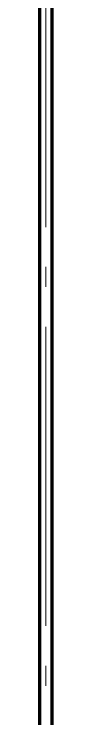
# Model space of a CAD drawing. Header units: millimetres. Extents: x 0 to 594, y 0 to 420.
# Drawn here: x 122.13 to 122.73, y 218.11 to 253.45 of the extents above; entities that cross this region are included whole.
import ezdxf

# ---------------------------------------------------------------- set-up
doc = ezdxf.new("R2010")
doc.units = ezdxf.units.MM
doc.linetypes.add('IRAM-E-TRAZOS', pattern=[5, 4, -1])
doc.linetypes.add('IRAM-F-TRAZO-PUNTO', pattern=[20, 15, -2, 1, -2])
for name, color, linetype, lineweight in [('01-VISIBLE', 7, 'CONTINUOUS', 70), ('02-OCULTA', 4, 'IRAM-E-TRAZOS', 35), ('03-EJE', 1, 'IRAM-F-TRAZO-PUNTO', 18)]:
    doc.layers.add(name, color=color, linetype=linetype, lineweight=lineweight)

msp = doc.modelspace()

# ---------------------------------------------------------------- linework, layer by layer
at = {"layer": '01-VISIBLE'}
for p, q in [((122.125, 201.17), (122.125, 281.97)), ((122.725, 201.17), (122.725, 281.97))]:
    msp.add_line(p, q, dxfattribs=at)
at = {"layer": '02-OCULTA'}
for p, q in [((122.125, 201.482), (122.125, 281.658)), ((122.725, 201.482), (122.725, 281.658))]:
    msp.add_line(p, q, dxfattribs=at)
at = {"layer": '03-EJE'}
msp.add_line((122.425, 182.77), (122.425, 307.23), dxfattribs=at)

doc.saveas('drawing.dxf')
